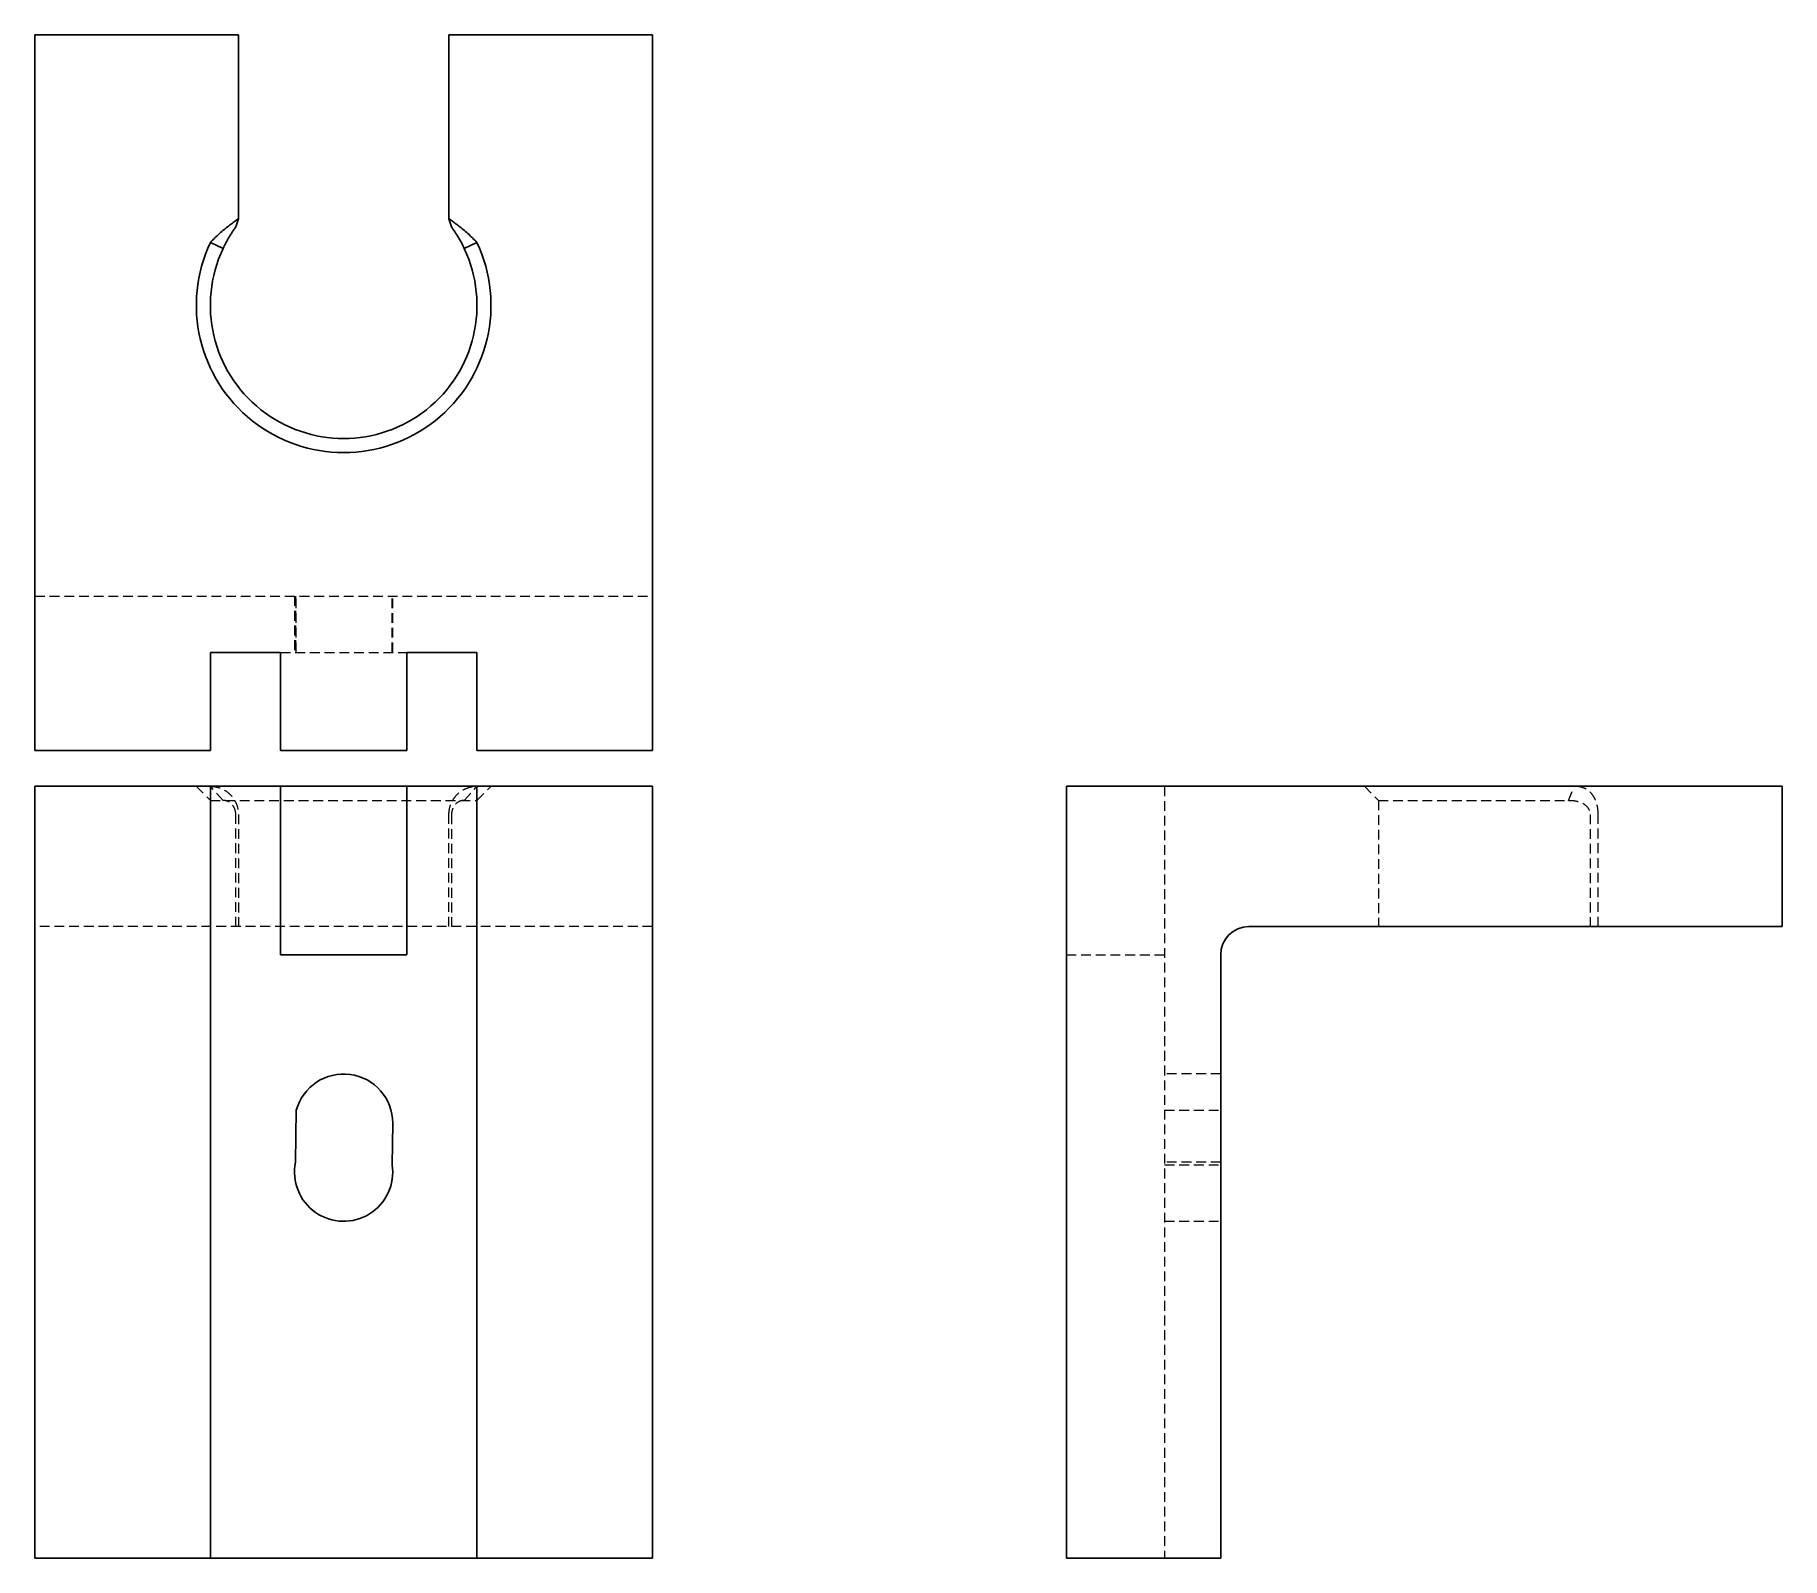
# Model space of a CAD drawing. Header units: millimetres. Extents: x 43 to 269, y 7 to 204.
import ezdxf

# ---------------------------------------------------------------- set-up
doc = ezdxf.new("R2010")
doc.units = ezdxf.units.MM
doc.linetypes.add('HIDDEN', pattern=[1.905, 1.27, -0.635])

msp = doc.modelspace()

# ---------------------------------------------------------------- linework, layer by layer
at = {"color": 7, "linetype": 'Continuous', "lineweight": 25}
for p, q in [((43, 111.64), (43, 204.36)), ((43, 204.36), (65.73, 204.36)), ((65.73, 204.36), (69.36, 204.36)), ((69.36, 204.36), (69.36, 180.54)), ((96.64, 204.36), (100.27, 204.36)), ((96.64, 180.54), (96.64, 204.36)), ((100.27, 204.36), (123, 204.36)), ((123, 204.36), (123, 111.64)), ((69.02, 179.48), (69.36, 180.54)), ((96.98, 179.48), (96.64, 180.54)), ((67.37, 176.69), (65.73, 177.47)), ((98.63, 176.69), (100.27, 177.47)), ((65.73, 124.36), (74.82, 124.36)), ((65.73, 111.64), (65.73, 124.36)), ((74.82, 111.64), (74.82, 124.36)), ((91.18, 124.36), (100.27, 124.36)), ((91.18, 111.64), (91.18, 124.36)), ((100.27, 111.64), (100.27, 124.36)), ((43, 111.64), (65.73, 111.64)), ((74.82, 111.64), (91.18, 111.64)), ((100.27, 111.64), (123, 111.64)), ((43, 7), (43, 107)), ((43, 107), (65.73, 107)), ((65.73, 107), (65.73, 7)), ((65.73, 107), (74.82, 107)), ((74.82, 107), (74.82, 85.18)), ((74.82, 107), (91.18, 107)), ((91.18, 85.18), (91.18, 107)), ((91.18, 107), (100.27, 107)), ((100.27, 107), (100.27, 7)), ((100.27, 107), (123, 107)), ((123, 7), (123, 107)), ((176.64, 7), (176.64, 107)), ((269.36, 107), (176.64, 107)), ((269.36, 107), (269.36, 88.82)), ((269.36, 88.82), (200.27, 88.82)), ((74.82, 85.18), (91.18, 85.18)), ((196.64, 7), (196.64, 85.18)), ((76.86, 65.03), (76.77, 58.29)), ((89.29, 57.96), (89.36, 63.36)), ((43, 7), (65.73, 7)), ((65.73, 7), (100.27, 7)), ((100.27, 7), (123, 7)), ((196.64, 7), (176.64, 7))]:
    msp.add_line(p, q, dxfattribs=at)
at = {"color": 7, "linetype": 'HIDDEN', "lineweight": 18}
for p, q in [((43, 131.64), (123, 131.64)), ((76.64, 131.64), (76.64, 124.36)), ((76.77, 131.64), (76.77, 124.36)), ((76.86, 124.36), (76.86, 131.64)), ((89.29, 124.36), (89.29, 131.64)), ((89.36, 124.36), (89.36, 131.64)), ((74.82, 124.36), (91.18, 124.36)), ((63.91, 107), (65.73, 105.18)), ((67.37, 105.18), (65.73, 107)), ((98.63, 105.18), (100.27, 107)), ((100.27, 105.18), (102.09, 107)), ((189.36, 107), (189.36, 7)), ((215.25, 107), (217.06, 105.18)), ((241.69, 105.18), (242.47, 107)), ((65.73, 105.18), (100.27, 105.18)), ((217.06, 105.18), (241.69, 105.18)), ((217.06, 105.18), (217.06, 88.82)), ((69.02, 88.82), (69.02, 103.36)), ((69.36, 103.36), (69.36, 88.82)), ((96.64, 88.82), (96.64, 103.36)), ((96.98, 103.36), (96.98, 88.82)), ((244.48, 103.36), (244.48, 88.82)), ((245.54, 88.82), (245.54, 103.36)), ((123, 88.82), (43, 88.82)), ((176.64, 85.18), (189.36, 85.18)), ((196.64, 69.73), (189.36, 69.73)), ((189.36, 65.03), (196.64, 65.03)), ((196.64, 58.29), (189.36, 58.29)), ((189.36, 57.96), (196.64, 57.96)), ((189.36, 50.64), (196.64, 50.64))]:
    msp.add_line(p, q, dxfattribs=at)
at = {"color": 7, "linetype": 'Continuous', "lineweight": 25}
for centre, radius, start, end in [((83, 169.34), 19.09, 154.7912, 25.2088), ((83, 169.34), 17.27, 154.7912, 25.2088), ((200.27, 85.18), 3.64, 90, 180), ((83, 63.36), 6.36, 0, 164.7859), ((83, 57), 6.36, 168.2773, 8.6526)]:
    msp.add_arc(centre, radius, start, end, dxfattribs=at)
for points, knots in [([(65.73, 177.47), (66.11, 177.87), (66.5, 178.26), (67.1, 178.79), (67.3, 178.97), (67.7, 179.3), (67.89, 179.45), (68.25, 179.74), (68.43, 179.87), (68.66, 180.04), (68.74, 180.1), (68.87, 180.2), (68.94, 180.25), (69.11, 180.37), (69.2, 180.43), (69.33, 180.52), (69.36, 180.54), (69.36, 180.54)], [0, 0, 0, 0, 0.25, 0.25, 0.375, 0.375, 0.5, 0.5, 0.625, 0.625, 0.6875, 0.6875, 0.75, 0.75, 0.875, 0.875, 1, 1, 1, 1]), ([(69.02, 179.48), (69.02, 179.48), (68.99, 179.45), (68.91, 179.33), (68.86, 179.25), (68.72, 179.06), (68.65, 178.95), (68.49, 178.71), (68.41, 178.58), (68.24, 178.31), (68.16, 178.17), (67.99, 177.89), (67.91, 177.74), (67.67, 177.3), (67.52, 177), (67.37, 176.69)], [0, 0, 0, 0, 0.125, 0.125, 0.25, 0.25, 0.375, 0.375, 0.5, 0.5, 0.625, 0.625, 0.75, 0.75, 1, 1, 1, 1]), ([(96.64, 180.54), (96.64, 180.54), (96.67, 180.52), (96.76, 180.46), (96.8, 180.43), (96.89, 180.37), (96.94, 180.33), (97.12, 180.21), (97.26, 180.1), (97.57, 179.87), (97.74, 179.74), (98.11, 179.45), (98.3, 179.3), (98.69, 178.97), (98.89, 178.8), (99.29, 178.44), (99.49, 178.25), (99.89, 177.87), (100.08, 177.67), (100.27, 177.47)], [0, 0, 0, 0, 0.125, 0.125, 0.1875, 0.1875, 0.25, 0.25, 0.375, 0.375, 0.5, 0.5, 0.625, 0.625, 0.75, 0.75, 0.875, 0.875, 1, 1, 1, 1]), ([(98.63, 176.69), (98.48, 177), (98.33, 177.31), (98.01, 177.9), (97.84, 178.18), (97.51, 178.71), (97.34, 178.96), (97.14, 179.25), (97.09, 179.33), (97.01, 179.45), (96.98, 179.48), (96.98, 179.48)], [0, 0, 0, 0, 0.25, 0.25, 0.5, 0.5, 0.75, 0.75, 0.875, 0.875, 1, 1, 1, 1])]:
    msp.add_open_spline(points, degree=3, knots=knots, dxfattribs=at)
at = {"color": 7, "linetype": 'HIDDEN', "lineweight": 18}
for points, knots in [([(65.73, 107), (66.11, 107), (66.5, 106.94), (67.1, 106.74), (67.3, 106.65), (67.7, 106.43), (67.89, 106.3), (68.25, 105.99), (68.43, 105.81), (68.66, 105.52), (68.74, 105.41), (68.87, 105.19), (68.94, 105.08), (69.11, 104.72), (69.2, 104.46), (69.33, 103.93), (69.36, 103.65), (69.36, 103.36)], [0, 0, 0, 0, 0.25, 0.25, 0.375, 0.375, 0.5, 0.5, 0.625, 0.625, 0.6875, 0.6875, 0.75, 0.75, 0.875, 0.875, 1, 1, 1, 1]), ([(96.64, 103.36), (96.64, 103.64), (96.67, 103.92), (96.76, 104.32), (96.8, 104.45), (96.89, 104.71), (96.94, 104.83), (97.12, 105.19), (97.26, 105.41), (97.57, 105.81), (97.74, 105.99), (98.11, 106.3), (98.3, 106.43), (98.69, 106.65), (98.89, 106.74), (99.29, 106.87), (99.49, 106.92), (99.89, 106.98), (100.08, 107), (100.27, 107)], [0, 0, 0, 0, 0.125, 0.125, 0.1875, 0.1875, 0.25, 0.25, 0.375, 0.375, 0.5, 0.5, 0.625, 0.625, 0.75, 0.75, 0.875, 0.875, 1, 1, 1, 1]), ([(245.54, 103.36), (245.54, 103.64), (245.52, 103.92), (245.46, 104.32), (245.43, 104.45), (245.37, 104.71), (245.33, 104.83), (245.21, 105.19), (245.1, 105.41), (244.87, 105.81), (244.74, 105.99), (244.45, 106.3), (244.3, 106.43), (243.97, 106.65), (243.8, 106.74), (243.44, 106.87), (243.25, 106.92), (242.87, 106.98), (242.67, 107), (242.47, 107)], [0, 0, 0, 0, 0.125, 0.125, 0.1875, 0.1875, 0.25, 0.25, 0.375, 0.375, 0.5, 0.5, 0.625, 0.625, 0.75, 0.75, 0.875, 0.875, 1, 1, 1, 1]), ([(69.02, 103.36), (69.02, 103.54), (68.99, 103.71), (68.91, 104.02), (68.86, 104.16), (68.72, 104.41), (68.65, 104.52), (68.49, 104.7), (68.41, 104.78), (68.24, 104.91), (68.16, 104.96), (67.99, 105.05), (67.91, 105.08), (67.67, 105.16), (67.52, 105.18), (67.37, 105.18)], [0, 0, 0, 0, 0.125, 0.125, 0.25, 0.25, 0.375, 0.375, 0.5, 0.5, 0.625, 0.625, 0.75, 0.75, 1, 1, 1, 1]), ([(98.63, 105.18), (98.48, 105.18), (98.33, 105.16), (98.01, 105.06), (97.84, 104.98), (97.51, 104.72), (97.34, 104.54), (97.14, 104.16), (97.09, 104.02), (97.01, 103.71), (96.98, 103.54), (96.98, 103.36)], [0, 0, 0, 0, 0.25, 0.25, 0.5, 0.5, 0.75, 0.75, 0.875, 0.875, 1, 1, 1, 1]), ([(241.69, 105.18), (242, 105.18), (242.31, 105.16), (242.9, 105.06), (243.18, 104.98), (243.71, 104.72), (243.96, 104.54), (244.25, 104.16), (244.33, 104.02), (244.45, 103.71), (244.48, 103.54), (244.48, 103.36)], [0, 0, 0, 0, 0.25, 0.25, 0.5, 0.5, 0.75, 0.75, 0.875, 0.875, 1, 1, 1, 1])]:
    msp.add_open_spline(points, degree=3, knots=knots, dxfattribs=at)

doc.saveas('drawing.dxf')
